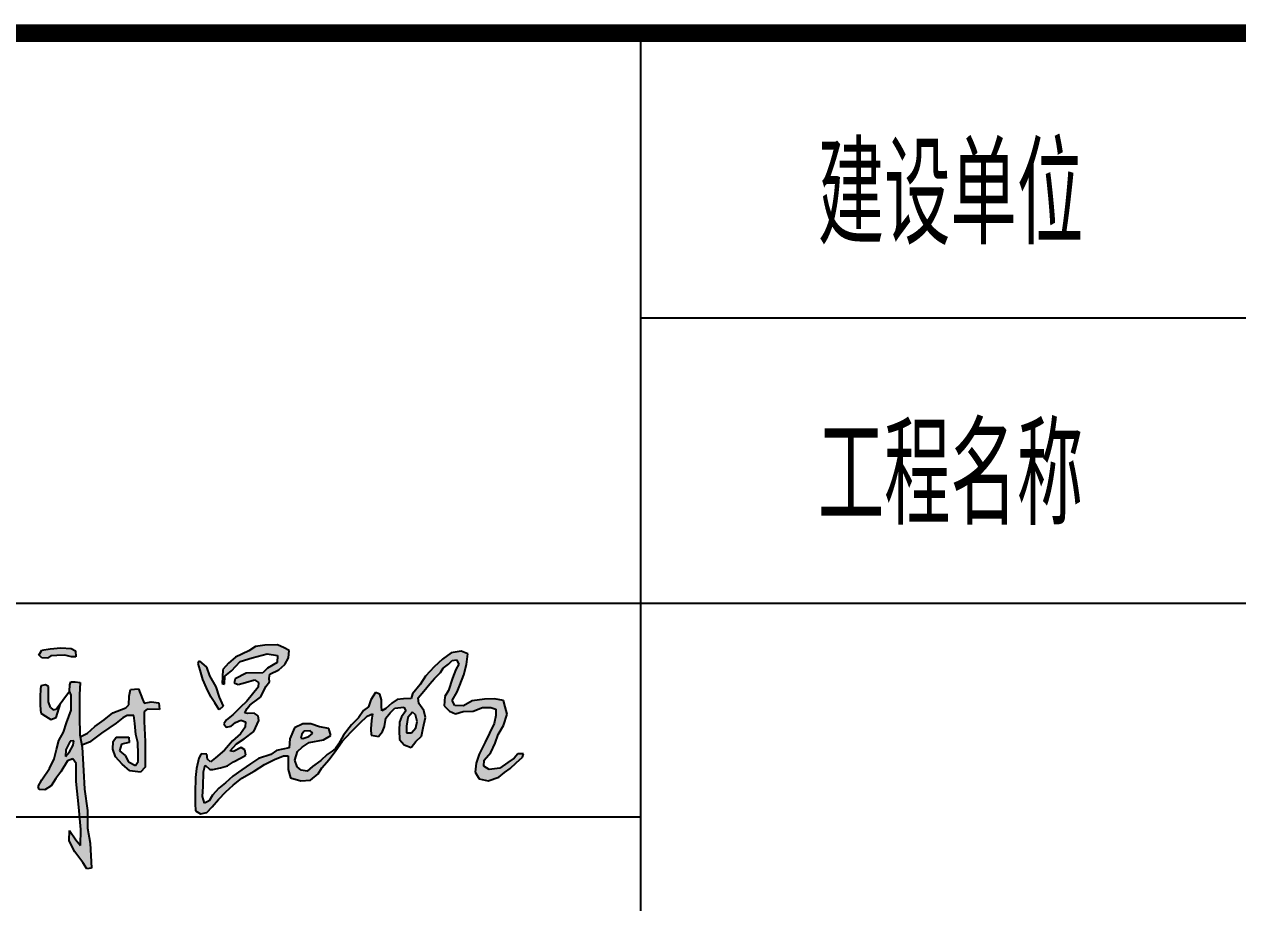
# Model space of a CAD drawing. Extents: x -2331248 to -1198620, y -977263 to -545844.
# Drawn here: x -1250927 to -1249225, y -853848 to -852615 of the extents above; entities that cross this region are included whole.
import ezdxf

# ---------------------------------------------------------------- set-up
doc = ezdxf.new("R2010")
doc.units = 0
doc.header["$LTSCALE"] = 1000
doc.header["$MEASUREMENT"] = 0
doc.layers.get('0').update_dxf_attribs({"linetype": 'CONTINUOUS'})
doc.layers.add('t图框', color=222, linetype='CONTINUOUS')
doc.styles.add('房间名称', font='SIMPLEX', dxfattribs={"width": 0.7, "bigfont": '0HZTXT'})

# ---------------------------------------------------------------- blocks, each defined once
blk = doc.blocks.new('ASDDA')
h = blk.add_hatch(color=256)
h.dxf.hatch_style = 1
h.paths.add_polyline_path([(-284980.7, 3063873.9), (-284962.1, 3063869), (-284949.6, 3063869), (-284950.2, 3063885.4), (-284963.1, 3063892.1), (-284991.6, 3063894.1), (-285022.1, 3063890.9), (-285044.9, 3063887.3), (-285053.2, 3063874.6), (-285045.3, 3063865.8), (-285029.5, 3063865.2), (-285020.2, 3063871.9), (-285003.2, 3063872.6)])
h = blk.add_hatch(color=256)
h.dxf.hatch_style = 1
h.paths.add_polyline_path([(-284384.1, 3063872.9), (-284385, 3063852.8), (-284411.9, 3063837.2), (-284424.6, 3063823.5), (-284471.6, 3063822.5), (-284502.4, 3063806.9), (-284505.8, 3063796.2), (-284494.1, 3063791.3), (-284473.5, 3063797.1), (-284448.1, 3063804), (-284437.3, 3063797.1), (-284438.3, 3063783.5), (-284454, 3063764.4), (-284469.6, 3063744.4), (-284488.2, 3063726.8), (-284509.2, 3063706.3), (-284526.8, 3063692.1), (-284534.6, 3063680.4), (-284528.3, 3063671.1), (-284514.1, 3063674), (-284501.8, 3063684.1), (-284487.1, 3063691.5), (-284473.7, 3063686), (-284474.9, 3063671.9), (-284487.7, 3063653), (-284510.4, 3063632.8), (-284532.4, 3063606.6), (-284558, 3063585.2), (-284571.5, 3063574.2), (-284580.6, 3063581.5), (-284582.5, 3063595.6), (-284598.4, 3063596.8), (-284604.5, 3063584), (-284611.2, 3063555.9), (-284614.2, 3063530.2), (-284614.9, 3063486.9), (-284614.9, 3063457.6), (-284614.2, 3063436.8), (-284599.6, 3063428.2), (-284581.9, 3063431.9), (-284567.2, 3063447.8), (-284548.9, 3063468.6), (-284528.7, 3063489.9), (-284508.5, 3063508.9), (-284483.5, 3063528.4), (-284449.2, 3063547.9), (-284420.5, 3063566.3), (-284391.8, 3063580.3), (-284366.7, 3063590.7), (-284353.9, 3063590.7), (-284353.9, 3063552.8), (-284347.2, 3063529.6), (-284317.9, 3063521.1), (-284291.6, 3063522.9), (-284269.6, 3063540.6), (-284259.2, 3063557.1), (-284238.7, 3063581), (-284220.1, 3063605.7), (-284204, 3063629.1), (-284202.7, 3063631.1), (-284191.7, 3063642.7), (-284174, 3063661), (-284152.6, 3063682.4), (-284132.4, 3063702), (-284117.7, 3063708.7), (-284119.7, 3063689.8), (-284122.3, 3063666.4), (-284120.6, 3063649), (-284100.6, 3063645.6), (-284089.3, 3063659.4), (-284083.2, 3063673.3), (-284079.6, 3063697), (-284067.5, 3063712), (-284054.3, 3063724.7), (-284029.6, 3063727.7), (-284023.6, 3063717.4), (-284035.6, 3063700), (-284041.6, 3063685.6), (-284042.2, 3063662.1), (-284041.6, 3063636.8), (-284028.4, 3063621.8), (-284008.5, 3063614.6), (-283995.9, 3063630.8), (-283980.2, 3063646.5), (-283975.4, 3063669.3), (-283968.2, 3063698.8), (-283973.6, 3063718), (-283987.5, 3063737.9), (-283988.7, 3063753.5), (-283973, 3063772.8), (-283956.2, 3063793.2), (-283943.5, 3063808.3), (-283926.7, 3063824.5), (-283919.4, 3063836.6), (-283903.7, 3063848), (-283893.5, 3063858.3), (-283881.5, 3063860.1), (-283875.4, 3063848.6), (-283883.9, 3063833), (-283892.9, 3063808.9), (-283904.3, 3063774.6), (-283914, 3063757.2), (-283915.8, 3063731.3), (-283901.3, 3063716.3), (-283884.5, 3063708.5), (-283862.8, 3063715.1), (-283834.5, 3063716.3), (-283808.6, 3063726.5), (-283785.7, 3063726.5), (-283771.3, 3063722.3), (-283771.3, 3063704.3), (-283775.5, 3063682), (-283789.3, 3063654.3), (-283801.4, 3063629.1), (-283817.6, 3063595.4), (-283826.7, 3063570.1), (-283828.8, 3063545.2), (-283818, 3063526.5), (-283792.7, 3063521.1), (-283763.2, 3063531.4), (-283746.9, 3063544.6), (-283730.7, 3063555.4), (-283713.8, 3063571.7), (-283696.4, 3063587.3), (-283693.4, 3063596.3), (-283709.6, 3063596.3), (-283719.9, 3063584.9), (-283737.9, 3063572.3), (-283759.6, 3063556.6), (-283790.3, 3063552.4), (-283804.7, 3063562), (-283804.1, 3063578.9), (-283785.5, 3063600.5), (-283772.8, 3063627), (-283764.4, 3063650.5), (-283749.4, 3063676.3), (-283739.7, 3063708.2), (-283745.1, 3063728.7), (-283750.1, 3063745.8), (-283774.8, 3063751.2), (-283803.1, 3063750), (-283837.4, 3063745.2), (-283862.1, 3063731.4), (-283886.2, 3063732.6), (-283894, 3063745.8), (-283879.6, 3063770.5), (-283872.4, 3063789.7), (-283860.9, 3063818.6), (-283853.1, 3063846.9), (-283849.5, 3063877.6), (-283868.8, 3063884.2), (-283897, 3063880), (-283920.5, 3063862.5), (-283944.6, 3063840.9), (-283968.1, 3063814.4), (-283983.1, 3063791.5), (-284004.8, 3063764.5), (-284009, 3063751.8), (-284030.1, 3063751.2), (-284048.2, 3063748.8), (-284062.6, 3063739.2), (-284079.5, 3063723.6), (-284091.5, 3063717.5), (-284092.1, 3063731.4), (-284092.1, 3063748.2), (-284096.3, 3063763.9), (-284109, 3063768.7), (-284122.2, 3063748.2), (-284128.2, 3063728.4), (-284142.1, 3063718.1), (-284156.3, 3063697.5), (-284176.2, 3063678.3), (-284198.5, 3063649.4), (-284212.5, 3063623.9), (-284221, 3063611.7), (-284230.7, 3063604.1), (-284244.5, 3063594.6), (-284262.3, 3063577.8), (-284285.8, 3063561.5), (-284300.8, 3063547.7), (-284317.1, 3063550.7), (-284328.5, 3063560.3), (-284335.2, 3063578.4), (-284327.3, 3063603), (-284314.7, 3063615.1), (-284294.8, 3063628.3), (-284255.1, 3063635.5), (-284234, 3063647.6), (-284239.4, 3063668), (-284265.9, 3063672.8), (-284290, 3063680.7), (-284312.3, 3063680.7), (-284335.8, 3063669.8), (-284349, 3063639.1), (-284351.4, 3063613.9), (-284386.3, 3063606.1), (-284402.6, 3063595.2), (-284436.9, 3063583.2), (-284459.5, 3063568.7), (-284484.1, 3063551.8), (-284509.4, 3063533.8), (-284529.9, 3063515.7), (-284548.6, 3063500.1), (-284566, 3063480.8), (-284575.7, 3063465.2), (-284588.9, 3063458.6), (-284594.3, 3063476.6), (-284592.5, 3063504.9), (-284591.9, 3063545.8), (-284586.5, 3063565.1), (-284573.2, 3063553), (-284564.8, 3063552.4), (-284543.7, 3063557.8), (-284524.5, 3063563.3), (-284507, 3063574.1), (-284487.2, 3063584.9), (-284472.7, 3063592.7), (-284475.1, 3063607.8), (-284485.9, 3063614.4), (-284507.3, 3063602.9), (-284516.3, 3063605.3), (-284498.6, 3063624.6), (-284476.9, 3063639.1), (-284449.8, 3063658.9), (-284436.6, 3063690.2), (-284437.8, 3063702.8), (-284449.2, 3063710.6), (-284467.7, 3063709.9), (-284475.5, 3063711.7), (-284468.9, 3063723.7), (-284461.1, 3063733.3), (-284452.7, 3063739.3), (-284442.4, 3063747.2), (-284431.6, 3063755.6), (-284423.8, 3063770), (-284416.5, 3063785.1), (-284406.3, 3063798.3), (-284407.5, 3063808.5), (-284405.1, 3063819.9), (-284380.4, 3063832), (-284363.6, 3063847), (-284353.3, 3063865.7), (-284351.5, 3063886.7), (-284364.8, 3063893.9), (-284383.4, 3063902.4), (-284418.9, 3063901.8), (-284446, 3063897.6), (-284464.7, 3063885.5), (-284501.4, 3063867.5), (-284521.3, 3063851.2), (-284536.9, 3063833.2), (-284538.2, 3063812.7), (-284539.4, 3063793.5), (-284532.2, 3063792.2), (-284531.2, 3063814.7), (-284513.1, 3063829.9), (-284488.2, 3063855.3), (-284454.5, 3063866), (-284412.4, 3063876.8)])
h.paths.add_polyline_path([(-284309.1, 3063660.4), (-284291.8, 3063661), (-284285, 3063654.5), (-284295.5, 3063644.9), (-284313.1, 3063639.2), (-284317.9, 3063640.9), (-284315.6, 3063652)], flags=16)
h.paths.add_polyline_path([(-284017.8, 3063698.4), (-284004.9, 3063713.8), (-283996.5, 3063706.1), (-283992.1, 3063687.8), (-283996.1, 3063669.8), (-284007.9, 3063655.1), (-284021.4, 3063655.9), (-284022.2, 3063674.6)], flags=16)
h = blk.add_hatch(color=256)
h.dxf.hatch_style = 1
h.paths.add_polyline_path([(-284557.1, 3063784.9), (-284574.2, 3063815.7), (-284583, 3063839.6), (-284603.6, 3063857.7), (-284606.5, 3063849.9), (-284600.6, 3063831.8), (-284593.3, 3063805.4), (-284583, 3063781.5), (-284571.3, 3063756.6), (-284559.6, 3063739.5), (-284547.3, 3063719.9), (-284536.6, 3063730.2), (-284547.8, 3063755.6)])
h = blk.add_hatch(color=256)
h.dxf.hatch_style = 1
h.paths.add_polyline_path([(-284939.5, 3063701.4), (-284939.5, 3063762.2), (-284937.9, 3063796.4), (-284951.1, 3063799), (-284963.4, 3063798.5), (-284966.6, 3063790.1), (-284967.1, 3063772.8), (-284962.3, 3063761.5), (-284963, 3063749.8), (-284962.3, 3063718.7), (-284975.5, 3063683.4), (-284983.8, 3063657.8), (-284997.6, 3063634.3), (-285003.8, 3063608.7), (-285010.1, 3063582.5), (-285023.9, 3063555.5), (-285044.7, 3063523.7), (-285055, 3063505), (-285052.3, 3063496.7), (-285036.3, 3063495.3), (-285018.4, 3063506.4), (-285005.9, 3063527.2), (-284992, 3063546.1), (-284972.7, 3063577.2), (-284958.1, 3063582.7), (-284949.1, 3063569.6), (-284948.4, 3063519.1), (-284941.5, 3063447.2), (-284936, 3063384.3), (-284936.7, 3063339.4), (-284949.8, 3063355.3), (-284967.1, 3063381.5), (-284968.5, 3063352.5), (-284952.6, 3063322.1), (-284930.4, 3063291.7), (-284918.7, 3063273.7), (-284905.5, 3063275.8), (-284909.7, 3063346.3), (-284916.6, 3063387.8), (-284916.6, 3063437.5), (-284925.7, 3063497.4), (-284928.4, 3063550), (-284931.9, 3063615), (-284938.8, 3063650.2)])
h.paths.add_polyline_path([(-284967.2, 3063602.5), (-284978.2, 3063589.4), (-284977.5, 3063607.4), (-284965.1, 3063632.2), (-284955.4, 3063632.9), (-284956.8, 3063620.5)], flags=16)
h = blk.add_hatch(color=256)
h.dxf.hatch_style = 1
h.paths.add_polyline_path([(-285047.4, 3063711.1), (-285035, 3063702.1), (-285019.8, 3063693.1), (-285005.2, 3063698.6), (-284993, 3063737.7), (-285004.6, 3063721.9), (-285013.3, 3063720.1), (-285020.5, 3063727), (-285026.7, 3063742.2), (-285026.4, 3063768.2), (-285026.1, 3063785.9), (-285034.3, 3063789.9), (-285047.8, 3063787.6), (-285048.8, 3063777.5), (-285049.5, 3063758.8), (-285049.5, 3063731.8)])
h = blk.add_hatch(color=256)
h.dxf.hatch_style = 1
h.paths.add_polyline_path([(-284801.1, 3063733.9), (-284809.4, 3063725.6), (-284845.4, 3063711.8), (-284870.3, 3063692.4), (-284896.6, 3063673.7), (-284916.6, 3063654.4), (-284937.6, 3063644.3), (-284933, 3063620.8), (-284911.1, 3063629.5), (-284877.9, 3063654.4), (-284836.4, 3063682.7), (-284817.7, 3063697.2), (-284805.9, 3063704.2), (-284786.6, 3063704.2), (-284783.8, 3063682), (-284781, 3063650.9), (-284775.5, 3063628.8), (-284774.8, 3063595.6), (-284774.8, 3063574.9), (-284782.4, 3063563.8), (-284801.8, 3063574.2), (-284811.5, 3063591.5), (-284826.7, 3063604.6), (-284821.2, 3063623.3), (-284799.7, 3063628.1), (-284801.1, 3063643.3), (-284836.4, 3063643.3), (-284844.7, 3063630.9), (-284845.4, 3063610.1), (-284838.5, 3063588), (-284819.8, 3063567.3), (-284798.3, 3063548.6), (-284767.9, 3063545.1), (-284755.4, 3063559.6), (-284754.7, 3063599.8), (-284755.4, 3063630.9), (-284757.5, 3063686.9), (-284757.5, 3063715.2), (-284749.2, 3063722.1), (-284715.3, 3063721.4), (-284716.7, 3063740.1), (-284738.1, 3063742.2), (-284757.5, 3063738.7), (-284763, 3063749.8), (-284773.4, 3063778.8), (-284796.3, 3063776.7), (-284799.7, 3063758.1)])
for p, q in [((-285053.6, 3063873.9, 24.8), (-285044.9, 3063887.3, 24.8)), ((-285045.3, 3063865.8, 24.8), (-285053.2, 3063874.6, 24.8)), ((-285044.9, 3063887.3, 24.8), (-285022.1, 3063890.9, 24.8)), ((-285022.1, 3063890.9, 24.8), (-284991.6, 3063894.1, 24.8)), ((-284980.7, 3063873.9, 24.8), (-285003.2, 3063872.6, 24.8)), ((-284991.6, 3063894.1, 24.8), (-284963.1, 3063892.1, 24.8)), ((-284962.1, 3063869, 24.8), (-284980.7, 3063873.9, 24.8)), ((-284963.1, 3063892.1, 24.8), (-284950.2, 3063885.4, 24.8)), ((-284950.2, 3063885.4, 24.8), (-284949.6, 3063869, 24.8)), ((-284464.7, 3063885.5, 24.8), (-284501.4, 3063867.5, 24.8)), ((-284446, 3063897.6, 24.8), (-284464.7, 3063885.5, 24.8)), ((-284454.5, 3063866, 24.8), (-284412.4, 3063876.8, 24.8)), ((-284418.9, 3063901.8, 24.8), (-284446, 3063897.6, 24.8)), ((-284383.4, 3063902.4, 24.8), (-284418.9, 3063901.8, 24.8)), ((-284412.4, 3063876.8, 24.8), (-284384.1, 3063872.9, 24.8)), ((-284364.8, 3063893.9, 24.8), (-284383.4, 3063902.4, 24.8)), ((-284351.5, 3063886.7, 24.8), (-284364.8, 3063893.9, 24.8)), ((-284353.3, 3063865.7, 24.8), (-284351.5, 3063886.7, 24.8)), ((-283897, 3063880, 24.8), (-283920.5, 3063862.5, 24.8)), ((-283868.8, 3063884.2, 24.8), (-283897, 3063880, 24.8)), ((-283849.5, 3063877.6, 24.8), (-283868.8, 3063884.2, 24.8)), ((-283853.1, 3063846.9, 24.8), (-283849.5, 3063877.6, 24.8)), ((-285029.5, 3063865.2, 24.8), (-285045.3, 3063865.8, 24.8)), ((-285020.2, 3063871.9, 24.8), (-285029.5, 3063865.2, 24.8)), ((-285003.2, 3063872.6, 24.8), (-285020.2, 3063871.9, 24.8)), ((-284949.6, 3063869, 24.8), (-284962.1, 3063869, 24.8)), ((-284606.5, 3063849.9, 24.8), (-284603.6, 3063857.7, 24.8)), ((-284600.6, 3063831.8, 24.8), (-284606.5, 3063849.9, 24.8)), ((-284603.6, 3063857.7, 24.8), (-284583, 3063839.6, 24.8)), ((-284583, 3063839.6, 24.8), (-284574.2, 3063815.7, 24.8)), ((-284521.3, 3063851.2, 24.8), (-284536.9, 3063833.2, 24.8)), ((-284501.4, 3063867.5, 24.8), (-284521.3, 3063851.2, 24.8)), ((-284513.1, 3063829.9, 24.8), (-284488.2, 3063855.3, 24.8)), ((-284488.2, 3063855.3, 24.8), (-284454.5, 3063866, 24.8)), ((-284385, 3063852.8, 24.8), (-284411.9, 3063837.2, 24.8)), ((-284384.1, 3063872.9, 24.8), (-284385, 3063852.8, 24.8)), ((-284380.4, 3063832, 24.8), (-284363.6, 3063847, 24.8)), ((-284363.6, 3063847, 24.8), (-284353.3, 3063865.7, 24.8)), ((-283944.6, 3063840.9, 24.8), (-283968.1, 3063814.4, 24.8)), ((-283920.5, 3063862.5, 24.8), (-283944.6, 3063840.9, 24.8)), ((-283919.4, 3063836.6, 24.8), (-283903.7, 3063848, 24.8)), ((-283903.7, 3063848, 24.8), (-283893.5, 3063858.3, 24.8)), ((-283893.5, 3063858.3, 24.8), (-283881.5, 3063860.1, 24.8)), ((-283875.4, 3063848.6, 24.8), (-283883.9, 3063833, 24.8)), ((-283881.5, 3063860.1, 24.8), (-283875.4, 3063848.6, 24.8)), ((-283860.9, 3063818.6, 24.8), (-283853.1, 3063846.9, 24.8)), ((-284593.3, 3063805.4, 24.8), (-284600.6, 3063831.8, 24.8)), ((-284574.2, 3063815.7, 24.8), (-284557.1, 3063784.9, 24.8)), ((-284538.2, 3063812.7, 24.8), (-284539.4, 3063793.5, 24.8)), ((-284536.9, 3063833.2, 24.8), (-284538.2, 3063812.7, 24.8)), ((-284532.2, 3063792.2, 24.8), (-284531.2, 3063814.7, 24.8)), ((-284531.2, 3063814.7, 24.8), (-284513.1, 3063829.9, 24.8)), ((-284502.4, 3063806.9, 24.8), (-284505.8, 3063796.2, 24.8)), ((-284471.6, 3063822.5, 24.8), (-284502.4, 3063806.9, 24.8)), ((-284424.6, 3063823.5, 24.8), (-284471.6, 3063822.5, 24.8)), ((-284411.9, 3063837.2, 24.8), (-284424.6, 3063823.5, 24.8)), ((-284407.5, 3063808.5, 24.8), (-284405.1, 3063819.9, 24.8)), ((-284406.3, 3063798.3, 24.8), (-284407.5, 3063808.5, 24.8)), ((-284405.1, 3063819.9, 24.8), (-284380.4, 3063832, 24.8)), ((-283968.1, 3063814.4, 24.8), (-283983.1, 3063791.5, 24.8)), ((-283956.2, 3063793.2, 24.8), (-283943.5, 3063808.3, 24.8)), ((-283943.5, 3063808.3, 24.8), (-283926.7, 3063824.5, 24.8)), ((-283926.7, 3063824.5, 24.8), (-283919.4, 3063836.6, 24.8)), ((-283892.9, 3063808.9, 24.8), (-283904.3, 3063774.6, 24.8)), ((-283883.9, 3063833, 24.8), (-283892.9, 3063808.9, 24.8)), ((-283872.4, 3063789.7, 24.8), (-283860.9, 3063818.6, 24.8)), ((-285048.8, 3063777.5, 24.8), (-285049.5, 3063758.8, 24.8)), ((-285047.8, 3063787.6, 24.8), (-285048.8, 3063777.5, 24.8)), ((-285034.3, 3063789.9, 24.8), (-285047.8, 3063787.6, 24.8)), ((-285026.1, 3063785.9, 24.8), (-285034.3, 3063789.9, 24.8)), ((-285026.4, 3063768.2, 24.8), (-285026.1, 3063785.9, 24.8)), ((-285004.6, 3063721.9, 24.8), (-284967.1, 3063772.8, 24.8)), ((-284967.1, 3063772.8, 24.8), (-284966.6, 3063790.1, 24.8)), ((-284962.3, 3063761.5, 24.8), (-284967.1, 3063772.8, 24.8)), ((-284966.6, 3063790.1, 24.8), (-284963.4, 3063798.5, 24.8)), ((-284963.4, 3063798.5, 24.8), (-284951.1, 3063799, 24.8)), ((-284951.1, 3063799, 24.8), (-284937.9, 3063796.4, 24.8)), ((-284937.9, 3063796.4, 24.8), (-284939.5, 3063762.2, 24.8)), ((-284799.7, 3063758.1, 24.8), (-284796.3, 3063776.7, 24.8)), ((-284796.3, 3063776.7, 24.8), (-284773.4, 3063778.8, 24.8)), ((-284773.4, 3063778.8, 24.8), (-284763, 3063749.8, 24.8)), ((-284583, 3063781.5, 24.8), (-284593.3, 3063805.4, 24.8)), ((-284571.3, 3063756.6, 24.8), (-284583, 3063781.5, 24.8)), ((-284557.1, 3063784.9, 24.8), (-284547.8, 3063755.6, 24.8)), ((-284539.4, 3063793.5, 24.8), (-284532.2, 3063792.2, 24.8)), ((-284505.8, 3063796.2, 24.8), (-284494.1, 3063791.3, 24.8)), ((-284494.1, 3063791.3, 24.8), (-284473.5, 3063797.1, 24.8)), ((-284473.5, 3063797.1, 24.8), (-284448.1, 3063804, 24.8)), ((-284438.3, 3063783.5, 24.8), (-284454, 3063764.4, 24.8)), ((-284448.1, 3063804, 24.8), (-284437.3, 3063797.1, 24.8)), ((-284437.3, 3063797.1, 24.8), (-284438.3, 3063783.5, 24.8)), ((-284423.8, 3063770, 24.8), (-284416.5, 3063785.1, 24.8)), ((-284416.5, 3063785.1, 24.8), (-284406.3, 3063798.3, 24.8)), ((-283983.1, 3063791.5, 24.8), (-284004.8, 3063764.5, 24.8)), ((-283988.7, 3063753.5, 24.8), (-283973, 3063772.8, 24.8)), ((-283973, 3063772.8, 24.8), (-283956.2, 3063793.2, 24.8)), ((-283904.3, 3063774.6, 24.8), (-283914, 3063757.2, 24.8)), ((-283879.6, 3063770.5, 24.8), (-283872.4, 3063789.7, 24.8)), ((-285049.5, 3063758.8, 24.8), (-285049.5, 3063731.8, 24.8)), ((-285026.7, 3063742.2, 24.8), (-285026.4, 3063768.2, 24.8)), ((-285020.5, 3063727, 24.8), (-285026.7, 3063742.2, 24.8)), ((-285005.2, 3063698.6, 24.8), (-284993, 3063737.7, 24.8)), ((-284963, 3063749.8, 24.8), (-284962.3, 3063761.5, 24.8)), ((-284962.3, 3063718.7, 24.8), (-284963, 3063749.8, 24.8)), ((-284939.5, 3063762.2, 24.8), (-284939.5, 3063701.4, 24.8)), ((-284801.1, 3063733.9, 24.8), (-284799.7, 3063758.1, 24.8)), ((-284763, 3063749.8, 24.8), (-284757.5, 3063738.7, 24.8)), ((-284757.5, 3063738.7, 24.8), (-284738.1, 3063742.2, 24.8)), ((-284738.1, 3063742.2, 24.8), (-284716.7, 3063740.1, 24.8)), ((-284716.7, 3063740.1, 24.8), (-284715.3, 3063721.4, 24.8)), ((-284559.6, 3063739.5, 24.8), (-284571.3, 3063756.6, 24.8)), ((-284547.3, 3063719.9, 24.8), (-284559.6, 3063739.5, 24.8)), ((-284547.8, 3063755.6, 24.8), (-284536.6, 3063730.2, 24.8)), ((-284469.6, 3063744.4, 24.8), (-284488.2, 3063726.8, 24.8)), ((-284454, 3063764.4, 24.8), (-284469.6, 3063744.4, 24.8)), ((-284461.1, 3063733.3, 24.8), (-284452.7, 3063739.3, 24.8)), ((-284452.7, 3063739.3, 24.8), (-284442.4, 3063747.2, 24.8)), ((-284442.4, 3063747.2, 24.8), (-284431.6, 3063755.6, 24.8)), ((-284431.6, 3063755.6, 24.8), (-284423.8, 3063770, 24.8)), ((-284122.2, 3063748.2, 24.8), (-284128.2, 3063728.4, 24.8)), ((-284109, 3063768.7, 24.8), (-284122.2, 3063748.2, 24.8)), ((-284096.3, 3063763.9, 24.8), (-284109, 3063768.7, 24.8)), ((-284092.1, 3063748.2, 24.8), (-284096.3, 3063763.9, 24.8)), ((-284092.1, 3063731.4, 24.8), (-284092.1, 3063748.2, 24.8)), ((-284062.6, 3063739.2, 24.8), (-284079.5, 3063723.6, 24.8)), ((-284048.2, 3063748.8, 24.8), (-284062.6, 3063739.2, 24.8)), ((-284030.1, 3063751.2, 24.8), (-284048.2, 3063748.8, 24.8)), ((-284009, 3063751.8, 24.8), (-284030.1, 3063751.2, 24.8)), ((-284004.8, 3063764.5, 24.8), (-284009, 3063751.8, 24.8)), ((-283987.5, 3063737.9, 24.8), (-283988.7, 3063753.5, 24.8)), ((-283973.6, 3063718, 24.8), (-283987.5, 3063737.9, 24.8)), ((-283914, 3063757.2, 24.8), (-283915.8, 3063731.3, 24.8)), ((-283894, 3063745.8, 24.8), (-283879.6, 3063770.5, 24.8)), ((-283886.2, 3063732.6, 24.8), (-283894, 3063745.8, 24.8)), ((-283837.4, 3063745.2, 24.8), (-283862.1, 3063731.4, 24.8)), ((-283803.1, 3063750, 24.8), (-283837.4, 3063745.2, 24.8)), ((-283774.8, 3063751.2, 24.8), (-283803.1, 3063750, 24.8)), ((-283750.1, 3063745.8, 24.8), (-283774.8, 3063751.2, 24.8)), ((-283745.1, 3063728.7, 24.8), (-283750.1, 3063745.8, 24.8)), ((-285049.5, 3063731.8, 24.8), (-285047.4, 3063711.1, 24.8)), ((-285047.4, 3063711.1, 24.8), (-285035, 3063702.1, 24.8)), ((-285020.5, 3063727, 24.8), (-285013.3, 3063720.1, 24.8)), ((-285013.3, 3063720.1, 24.8), (-285004.6, 3063721.9, 24.8)), ((-284975.5, 3063683.4, 24.8), (-284962.3, 3063718.7, 24.8)), ((-284870.3, 3063692.4, 24.8), (-284845.4, 3063711.8, 24.8)), ((-284845.4, 3063711.8, 24.8), (-284809.4, 3063725.6, 24.8)), ((-284805.9, 3063704.2, 24.8), (-284817.7, 3063697.2, 24.8)), ((-284809.4, 3063725.6, 24.8), (-284801.1, 3063733.9, 24.8)), ((-284786.6, 3063704.2, 24.8), (-284805.9, 3063704.2, 24.8)), ((-284783.8, 3063682, 24.8), (-284786.6, 3063704.2, 24.8)), ((-284749.2, 3063722.1, 24.8), (-284757.5, 3063715.2, 24.8)), ((-284757.5, 3063715.2, 24.8), (-284757.5, 3063686.9, 24.8)), ((-284715.3, 3063721.4, 24.8), (-284749.2, 3063722.1, 24.8)), ((-284536.6, 3063730.2, 24.8), (-284547.3, 3063719.9, 24.8)), ((-284509.2, 3063706.3, 24.8), (-284526.8, 3063692.1, 24.8)), ((-284488.2, 3063726.8, 24.8), (-284509.2, 3063706.3, 24.8)), ((-284475.5, 3063711.7, 24.8), (-284468.9, 3063723.7, 24.8)), ((-284467.7, 3063709.9, 24.8), (-284475.5, 3063711.7, 24.8)), ((-284468.9, 3063723.7, 24.8), (-284461.1, 3063733.3, 24.8)), ((-284449.2, 3063710.6, 24.8), (-284467.7, 3063709.9, 24.8)), ((-284437.8, 3063702.8, 24.8), (-284449.2, 3063710.6, 24.8)), ((-284142.1, 3063718.1, 24.8), (-284156.3, 3063697.5, 24.8)), ((-284128.2, 3063728.4, 24.8), (-284142.1, 3063718.1, 24.8)), ((-284132.4, 3063702, 24.8), (-284117.7, 3063708.7, 24.8)), ((-284117.7, 3063708.7, 24.8), (-284119.7, 3063689.8, 24.8)), ((-284091.5, 3063717.5, 24.8), (-284092.1, 3063731.4, 24.8)), ((-284079.5, 3063723.6, 24.8), (-284091.5, 3063717.5, 24.8)), ((-284079.6, 3063697, 24.8), (-284067.5, 3063712, 24.8)), ((-284067.5, 3063712, 24.8), (-284054.3, 3063724.7, 24.8)), ((-284054.3, 3063724.7, 24.8), (-284029.6, 3063727.7, 24.8)), ((-284023.6, 3063717.4, 24.8), (-284035.6, 3063700, 24.8)), ((-284029.6, 3063727.7, 24.8), (-284023.6, 3063717.4, 24.8)), ((-284004.9, 3063713.8, 24.8), (-284017.8, 3063698.4, 24.8)), ((-283996.5, 3063706.1, 24.8), (-284004.9, 3063713.8, 24.8)), ((-283992.1, 3063687.8, 24.8), (-283996.5, 3063706.1, 24.8)), ((-283968.2, 3063698.8, 24.8), (-283973.6, 3063718, 24.8)), ((-283915.8, 3063731.3, 24.8), (-283901.3, 3063716.3, 24.8)), ((-283901.3, 3063716.3, 24.8), (-283884.5, 3063708.5, 24.8)), ((-283862.1, 3063731.4, 24.8), (-283886.2, 3063732.6, 24.8)), ((-283884.5, 3063708.5, 24.8), (-283862.8, 3063715.1, 24.8)), ((-283862.8, 3063715.1, 24.8), (-283834.5, 3063716.3, 24.8)), ((-283834.5, 3063716.3, 24.8), (-283808.6, 3063726.5, 24.8)), ((-283808.6, 3063726.5, 24.8), (-283785.7, 3063726.5, 24.8)), ((-283785.7, 3063726.5, 24.8), (-283771.3, 3063722.3, 24.8)), ((-283771.3, 3063704.3, 24.8), (-283775.5, 3063682, 24.8)), ((-283771.3, 3063722.3, 24.8), (-283771.3, 3063704.3, 24.8)), ((-283749.4, 3063676.3, 24.8), (-283739.7, 3063708.2, 24.8)), ((-283739.7, 3063708.2, 24.8), (-283745.1, 3063728.7, 24.8)), ((-285035, 3063702.1, 24.8), (-285019.8, 3063693.1, 24.8)), ((-285019.8, 3063693.1, 24.8), (-285005.2, 3063698.6, 24.8)), ((-284983.8, 3063657.8, 24.8), (-284975.5, 3063683.4, 24.8)), ((-284939.5, 3063701.4, 24.8), (-284938.8, 3063650.2, 24.8)), ((-284916.6, 3063654.4, 24.8), (-284896.6, 3063673.7, 24.8)), ((-284896.6, 3063673.7, 24.8), (-284870.3, 3063692.4, 24.8)), ((-284836.4, 3063682.7, 24.8), (-284877.9, 3063654.4, 24.8)), ((-284817.7, 3063697.2, 24.8), (-284836.4, 3063682.7, 24.8)), ((-284781, 3063650.9, 24.8), (-284783.8, 3063682, 24.8)), ((-284757.5, 3063686.9, 24.8), (-284755.4, 3063630.9, 24.8)), ((-284526.8, 3063692.1, 24.8), (-284534.6, 3063680.4, 24.8)), ((-284534.6, 3063680.4, 24.8), (-284528.3, 3063671.1, 24.8)), ((-284528.3, 3063671.1, 24.8), (-284514.1, 3063674, 24.8)), ((-284514.1, 3063674, 24.8), (-284501.8, 3063684.1, 24.8)), ((-284501.8, 3063684.1, 24.8), (-284487.1, 3063691.5, 24.8)), ((-284474.9, 3063671.9, 24.8), (-284487.7, 3063653, 24.8)), ((-284487.1, 3063691.5, 24.8), (-284473.7, 3063686, 24.8)), ((-284473.7, 3063686, 24.8), (-284474.9, 3063671.9, 24.8)), ((-284449.8, 3063658.9, 24.8), (-284436.6, 3063690.2, 24.8)), ((-284436.6, 3063690.2, 24.8), (-284437.8, 3063702.8, 24.8)), ((-284335.8, 3063669.8, 24.8), (-284349, 3063639.1, 24.8)), ((-284312.3, 3063680.7, 24.8), (-284335.8, 3063669.8, 24.8)), ((-284290, 3063680.7, 24.8), (-284312.3, 3063680.7, 24.8)), ((-284265.9, 3063672.8, 24.8), (-284290, 3063680.7, 24.8)), ((-284239.4, 3063668, 24.8), (-284265.9, 3063672.8, 24.8)), ((-284176.2, 3063678.3, 24.8), (-284198.5, 3063649.4, 24.8)), ((-284156.3, 3063697.5, 24.8), (-284176.2, 3063678.3, 24.8)), ((-284174, 3063661, 24.8), (-284152.6, 3063682.4, 24.8)), ((-284152.6, 3063682.4, 24.8), (-284132.4, 3063702, 24.8)), ((-284119.7, 3063689.8, 24.8), (-284122.3, 3063666.4, 24.8)), ((-284089.3, 3063659.4, 24.8), (-284083.2, 3063673.3, 24.8)), ((-284083.2, 3063673.3, 24.8), (-284079.6, 3063697, 24.8)), ((-284041.6, 3063685.6, 24.8), (-284042.2, 3063662.1, 24.8)), ((-284035.6, 3063700, 24.8), (-284041.6, 3063685.6, 24.8)), ((-284017.8, 3063698.4, 24.8), (-284022.2, 3063674.6, 24.8)), ((-284022.2, 3063674.6, 24.8), (-284021.4, 3063655.9, 24.8)), ((-284007.9, 3063655.1, 24.8), (-283996.1, 3063669.8, 24.8)), ((-283996.1, 3063669.8, 24.8), (-283992.1, 3063687.8, 24.8)), ((-283975.4, 3063669.3, 24.8), (-283968.2, 3063698.8, 24.8)), ((-283775.5, 3063682, 24.8), (-283789.3, 3063654.3, 24.8)), ((-283764.4, 3063650.5, 24.8), (-283749.4, 3063676.3, 24.8)), ((-284997.6, 3063634.3, 24.8), (-284983.8, 3063657.8, 24.8)), ((-284938.8, 3063650.2, 24.8), (-284931.9, 3063615, 24.8)), ((-284937.6, 3063644.3, 24.8), (-284916.6, 3063654.4, 24.8)), ((-284877.9, 3063654.4, 24.8), (-284911.1, 3063629.5, 24.8)), ((-284844.7, 3063630.9, 24.8), (-284836.4, 3063643.3, 24.8)), ((-284836.4, 3063643.3, 24.8), (-284801.1, 3063643.3, 24.8)), ((-284801.1, 3063643.3, 24.8), (-284799.7, 3063628.1, 24.8)), ((-284775.5, 3063628.8, 24.8), (-284781, 3063650.9, 24.8)), ((-284487.7, 3063653, 24.8), (-284510.4, 3063632.8, 24.8)), ((-284498.6, 3063624.6, 24.8), (-284476.9, 3063639.1, 24.8)), ((-284476.9, 3063639.1, 24.8), (-284449.8, 3063658.9, 24.8)), ((-284349, 3063639.1, 24.8), (-284351.4, 3063613.9, 24.8)), ((-284315.6, 3063652, 24.8), (-284317.9, 3063640.9, 24.8)), ((-284317.9, 3063640.9, 24.8), (-284313.1, 3063639.2, 24.8)), ((-284309.1, 3063660.4, 24.8), (-284315.6, 3063652, 24.8)), ((-284313.1, 3063639.2, 24.8), (-284295.5, 3063644.9, 24.8)), ((-284291.8, 3063661, 24.8), (-284309.1, 3063660.4, 24.8)), ((-284295.5, 3063644.9, 24.8), (-284285, 3063654.5, 24.8)), ((-284294.8, 3063628.3, 24.8), (-284255.1, 3063635.5, 24.8)), ((-284285, 3063654.5, 24.8), (-284291.8, 3063661, 24.8)), ((-284255.1, 3063635.5, 24.8), (-284234, 3063647.6, 24.8)), ((-284234, 3063647.6, 24.8), (-284239.4, 3063668, 24.8)), ((-284198.5, 3063649.4, 24.8), (-284212.5, 3063623.9, 24.8)), ((-284202.7, 3063631.1, 24.8), (-284191.7, 3063642.7, 24.8)), ((-284191.7, 3063642.7, 24.8), (-284174, 3063661, 24.8)), ((-284122.3, 3063666.4, 24.8), (-284120.6, 3063649, 24.8)), ((-284120.6, 3063649, 24.8), (-284100.6, 3063645.6, 24.8)), ((-284100.6, 3063645.6, 24.8), (-284089.3, 3063659.4, 24.8)), ((-284042.2, 3063662.1, 24.8), (-284041.6, 3063636.8, 24.8)), ((-284041.6, 3063636.8, 24.8), (-284028.4, 3063621.8, 24.8)), ((-284021.4, 3063655.9, 24.8), (-284007.9, 3063655.1, 24.8)), ((-283995.9, 3063630.8, 24.8), (-283980.2, 3063646.5, 24.8)), ((-283980.2, 3063646.5, 24.8), (-283975.4, 3063669.3, 24.8)), ((-283789.3, 3063654.3, 24.8), (-283801.4, 3063629.1, 24.8)), ((-283772.8, 3063627, 24.8), (-283764.4, 3063650.5, 24.8)), ((-285010.1, 3063582.5, 24.8), (-285003.8, 3063608.7, 24.8)), ((-285003.8, 3063608.7, 24.8), (-284997.6, 3063634.3, 24.8)), ((-284977.5, 3063607.4, 24.8), (-284978.2, 3063589.4, 24.8)), ((-284978.2, 3063589.4, 24.8), (-284967.2, 3063602.5, 24.8)), ((-284965.1, 3063632.2, 24.8), (-284977.5, 3063607.4, 24.8)), ((-284967.2, 3063602.5, 24.8), (-284956.8, 3063620.5, 24.8)), ((-284955.4, 3063632.9, 24.8), (-284965.1, 3063632.2, 24.8)), ((-284956.8, 3063620.5, 24.8), (-284955.4, 3063632.9, 24.8)), ((-284911.1, 3063629.5, 24.8), (-284933, 3063620.8, 24.8)), ((-284931.9, 3063615, 24.8), (-284928.4, 3063550, 24.8)), ((-284845.4, 3063610.1, 24.8), (-284844.7, 3063630.9, 24.8)), ((-284838.5, 3063588, 24.8), (-284845.4, 3063610.1, 24.8)), ((-284821.2, 3063623.3, 24.8), (-284826.7, 3063604.6, 24.8)), ((-284826.7, 3063604.6, 24.8), (-284811.5, 3063591.5, 24.8)), ((-284799.7, 3063628.1, 24.8), (-284821.2, 3063623.3, 24.8)), ((-284774.8, 3063595.6, 24.8), (-284775.5, 3063628.8, 24.8)), ((-284755.4, 3063630.9, 24.8), (-284754.7, 3063599.8, 24.8)), ((-284532.4, 3063606.6, 24.8), (-284558, 3063585.2, 24.8)), ((-284510.4, 3063632.8, 24.8), (-284532.4, 3063606.6, 24.8)), ((-284516.3, 3063605.3, 24.8), (-284498.6, 3063624.6, 24.8)), ((-284507.3, 3063602.9, 24.8), (-284516.3, 3063605.3, 24.8)), ((-284485.9, 3063614.4, 24.8), (-284507.3, 3063602.9, 24.8)), ((-284475.1, 3063607.8, 24.8), (-284485.9, 3063614.4, 24.8)), ((-284472.7, 3063592.7, 24.8), (-284475.1, 3063607.8, 24.8)), ((-284386.3, 3063606.1, 24.8), (-284402.6, 3063595.2, 24.8)), ((-284351.4, 3063613.9, 24.8), (-284386.3, 3063606.1, 24.8)), ((-284335.2, 3063578.4, 24.8), (-284327.3, 3063603, 24.8)), ((-284327.3, 3063603, 24.8), (-284314.7, 3063615.1, 24.8)), ((-284314.7, 3063615.1, 24.8), (-284294.8, 3063628.3, 24.8)), ((-284230.7, 3063604.1, 24.8), (-284244.5, 3063594.6, 24.8)), ((-284238.7, 3063581, 24.8), (-284219.8, 3063606.1, 24.8)), ((-284221, 3063611.7, 24.8), (-284230.7, 3063604.1, 24.8)), ((-284212.5, 3063623.9, 24.8), (-284221, 3063611.7, 24.8)), ((-284204, 3063629.1, 24.8), (-284220.1, 3063605.7, 24.8)), ((-284219.8, 3063606.1, 24.8), (-284202.7, 3063631.1, 24.8)), ((-284028.4, 3063621.8, 24.8), (-284008.5, 3063614.6, 24.8)), ((-284008.5, 3063614.6, 24.8), (-283995.9, 3063630.8, 24.8)), ((-283801.4, 3063629.1, 24.8), (-283817.6, 3063595.4, 24.8)), ((-283785.5, 3063600.5, 24.8), (-283772.8, 3063627, 24.8)), ((-285023.9, 3063555.5, 24.8), (-285010.1, 3063582.5, 24.8)), ((-284972.7, 3063577.2, 24.8), (-284992, 3063546.1, 24.8)), ((-284958.1, 3063582.7, 24.8), (-284972.7, 3063577.2, 24.8)), ((-284949.1, 3063569.6, 24.8), (-284958.1, 3063582.7, 24.8)), ((-284948.4, 3063519.1, 24.8), (-284949.1, 3063569.6, 24.8)), ((-284819.8, 3063567.3, 24.8), (-284838.5, 3063588, 24.8)), ((-284798.3, 3063548.6, 24.8), (-284819.8, 3063567.3, 24.8)), ((-284811.5, 3063591.5, 24.8), (-284801.8, 3063574.2, 24.8)), ((-284801.8, 3063574.2, 24.8), (-284782.4, 3063563.8, 24.8)), ((-284782.4, 3063563.8, 24.8), (-284774.8, 3063574.9, 24.8)), ((-284774.8, 3063574.9, 24.8), (-284774.8, 3063595.6, 24.8)), ((-284754.7, 3063599.8, 24.8), (-284755.4, 3063559.6, 24.8)), ((-284604.5, 3063584, 24.8), (-284611.2, 3063555.9, 24.8)), ((-284598.4, 3063596.8, 24.8), (-284604.5, 3063584, 24.8)), ((-284582.5, 3063595.6, 24.8), (-284598.4, 3063596.8, 24.8)), ((-284580.6, 3063581.5, 24.8), (-284582.5, 3063595.6, 24.8)), ((-284571.5, 3063574.2, 24.8), (-284580.6, 3063581.5, 24.8)), ((-284558, 3063585.2, 24.8), (-284571.5, 3063574.2, 24.8)), ((-284524.5, 3063563.3, 24.8), (-284507, 3063574.1, 24.8)), ((-284507, 3063574.1, 24.8), (-284487.2, 3063584.9, 24.8)), ((-284487.2, 3063584.9, 24.8), (-284472.7, 3063592.7, 24.8)), ((-284459.5, 3063568.7, 24.8), (-284484.1, 3063551.8, 24.8)), ((-284436.9, 3063583.2, 24.8), (-284459.5, 3063568.7, 24.8)), ((-284402.6, 3063595.2, 24.8), (-284436.9, 3063583.2, 24.8)), ((-284420.5, 3063566.3, 24.8), (-284391.8, 3063580.3, 24.8)), ((-284391.8, 3063580.3, 24.8), (-284366.7, 3063590.7, 24.8)), ((-284366.7, 3063590.7, 24.8), (-284353.9, 3063590.7, 24.8)), ((-284353.9, 3063590.7, 24.8), (-284353.9, 3063552.8, 24.8)), ((-284328.5, 3063560.3, 24.8), (-284335.2, 3063578.4, 24.8)), ((-284262.3, 3063577.8, 24.8), (-284285.8, 3063561.5, 24.8)), ((-284244.5, 3063594.6, 24.8), (-284262.3, 3063577.8, 24.8)), ((-284259.2, 3063557.1, 24.8), (-284238.7, 3063581, 24.8)), ((-283826.7, 3063570.1, 24.8), (-283828.8, 3063545.2, 24.8)), ((-283817.6, 3063595.4, 24.8), (-283826.7, 3063570.1, 24.8)), ((-283804.7, 3063562, 24.8), (-283804.1, 3063578.9, 24.8)), ((-283804.1, 3063578.9, 24.8), (-283785.5, 3063600.5, 24.8)), ((-283737.9, 3063572.3, 24.8), (-283759.6, 3063556.6, 24.8)), ((-283719.9, 3063584.9, 24.8), (-283737.9, 3063572.3, 24.8)), ((-283730.7, 3063555.4, 24.8), (-283713.8, 3063571.7, 24.8)), ((-283709.6, 3063596.3, 24.8), (-283719.9, 3063584.9, 24.8)), ((-283713.8, 3063571.7, 24.8), (-283696.4, 3063587.3, 24.8)), ((-283693.4, 3063596.3, 24.8), (-283709.6, 3063596.3, 24.8)), ((-283696.4, 3063587.3, 24.8), (-283693.4, 3063596.3, 24.8)), ((-285044.7, 3063523.7, 24.8), (-285023.9, 3063555.5, 24.8)), ((-284992, 3063546.1, 24.8), (-285005.9, 3063527.2, 24.8)), ((-284928.4, 3063550, 24.8), (-284925.7, 3063497.4, 24.8)), ((-284767.9, 3063545.1, 24.8), (-284798.3, 3063548.6, 24.8)), ((-284755.4, 3063559.6, 24.8), (-284767.9, 3063545.1, 24.8)), ((-284611.2, 3063555.9, 24.8), (-284614.2, 3063530.2, 24.8)), ((-284592.5, 3063504.9, 24.8), (-284591.9, 3063545.8, 24.8)), ((-284591.9, 3063545.8, 24.8), (-284586.5, 3063565.1, 24.8)), ((-284586.5, 3063565.1, 24.8), (-284573.2, 3063553, 24.8)), ((-284586.5, 3063565.1, 24.8), (-284586.5, 3063565.1, 24.8)), ((-284573.2, 3063553, 24.8), (-284564.8, 3063552.4, 24.8)), ((-284564.8, 3063552.4, 24.8), (-284543.7, 3063557.8, 24.8)), ((-284543.7, 3063557.8, 24.8), (-284524.5, 3063563.3, 24.8)), ((-284509.4, 3063533.8, 24.8), (-284529.9, 3063515.7, 24.8)), ((-284484.1, 3063551.8, 24.8), (-284509.4, 3063533.8, 24.8)), ((-284483.5, 3063528.4, 24.8), (-284449.2, 3063547.9, 24.8)), ((-284449.2, 3063547.9, 24.8), (-284420.5, 3063566.3, 24.8)), ((-284353.9, 3063552.8, 24.8), (-284347.2, 3063529.6, 24.8)), ((-284317.1, 3063550.7, 24.8), (-284328.5, 3063560.3, 24.8)), ((-284300.8, 3063547.7, 24.8), (-284317.1, 3063550.7, 24.8)), ((-284285.8, 3063561.5, 24.8), (-284300.8, 3063547.7, 24.8)), ((-284291.6, 3063522.9, 24.8), (-284269.6, 3063540.6, 24.8)), ((-284269.6, 3063540.6, 24.8), (-284259.2, 3063557.1, 24.8)), ((-283828.8, 3063545.2, 24.8), (-283818, 3063526.5, 24.8)), ((-283790.3, 3063552.4, 24.8), (-283804.7, 3063562, 24.8)), ((-283759.6, 3063556.6, 24.8), (-283790.3, 3063552.4, 24.8)), ((-283763.2, 3063531.4, 24.8), (-283746.9, 3063544.6, 24.8)), ((-283746.9, 3063544.6, 24.8), (-283730.7, 3063555.4, 24.8)), ((-285055, 3063505, 24.8), (-285044.7, 3063523.7, 24.8)), ((-285052.3, 3063496.7, 24.8), (-285055, 3063505, 24.8)), ((-285018.4, 3063506.4, 24.8), (-285036.3, 3063495.3, 24.8)), ((-285005.9, 3063527.2, 24.8), (-285018.4, 3063506.4, 24.8)), ((-284941.5, 3063447.2, 24.8), (-284948.4, 3063519.1, 24.8)), ((-284614.2, 3063530.2, 24.8), (-284614.9, 3063486.9, 24.8)), ((-284594.3, 3063476.6, 24.8), (-284592.5, 3063504.9, 24.8)), ((-284548.6, 3063500.1, 24.8), (-284566, 3063480.8, 24.8)), ((-284529.9, 3063515.7, 24.8), (-284548.6, 3063500.1, 24.8)), ((-284528.7, 3063489.9, 24.8), (-284508.5, 3063508.9, 24.8)), ((-284508.5, 3063508.9, 24.8), (-284483.5, 3063528.4, 24.8)), ((-284347.2, 3063529.6, 24.8), (-284317.9, 3063521.1, 24.8)), ((-284317.9, 3063521.1, 24.8), (-284291.6, 3063522.9, 24.8)), ((-283818, 3063526.5, 24.8), (-283792.7, 3063521.1, 24.8)), ((-283792.7, 3063521.1, 24.8), (-283763.2, 3063531.4, 24.8)), ((-285036.3, 3063495.3, 24.8), (-285052.3, 3063496.7, 24.8)), ((-284925.7, 3063497.4, 24.8), (-284916.6, 3063437.5, 24.8)), ((-284614.9, 3063486.9, 24.8), (-284614.9, 3063457.6, 24.8)), ((-284588.9, 3063458.6, 24.8), (-284594.3, 3063476.6, 24.8)), ((-284575.7, 3063465.2, 24.8), (-284588.9, 3063458.6, 24.8)), ((-284566, 3063480.8, 24.8), (-284575.7, 3063465.2, 24.8)), ((-284567.2, 3063447.8, 24.8), (-284548.9, 3063468.6, 24.8)), ((-284548.9, 3063468.6, 24.8), (-284528.7, 3063489.9, 24.8)), ((-284936, 3063384.3, 24.8), (-284941.5, 3063447.2, 24.8)), ((-284916.6, 3063437.5, 24.8), (-284916.6, 3063387.8, 24.8)), ((-284614.9, 3063457.6, 24.8), (-284614.2, 3063436.8, 24.8)), ((-284614.2, 3063436.8, 24.8), (-284599.6, 3063428.2, 24.8)), ((-284599.6, 3063428.2, 24.8), (-284581.9, 3063431.9, 24.8)), ((-284581.9, 3063431.9, 24.8), (-284567.2, 3063447.8, 24.8)), ((-284968.5, 3063352.5, 24.8), (-284967.1, 3063381.5, 24.8)), ((-284967.1, 3063381.5, 24.8), (-284949.8, 3063355.3, 24.8)), ((-284936.7, 3063339.4, 24.8), (-284936, 3063384.3, 24.8)), ((-284916.6, 3063387.8, 24.8), (-284909.7, 3063346.3, 24.8)), ((-284952.6, 3063322.1, 24.8), (-284968.5, 3063352.5, 24.8)), ((-284949.8, 3063355.3, 24.8), (-284936.7, 3063339.4, 24.8)), ((-284909.7, 3063346.3, 24.8), (-284905.5, 3063275.8, 24.8)), ((-284930.4, 3063291.7, 24.8), (-284952.6, 3063322.1, 24.8)), ((-284918.7, 3063273.7, 24.8), (-284930.4, 3063291.7, 24.8)), ((-284905.5, 3063275.8, 24.8), (-284918.7, 3063273.7, 24.8))]:
    blk.add_line(p, q)
at = {"layer": 't图框'}
for p, q in [((-273365.6, 3065618.5), (-295865.6, 3065618.5)), ((-283365.6, 3065618.5), (-283365.6, 3061618.5)), ((-273365.6, 3064818.5), (-283365.6, 3064818.5)), ((-273365.6, 3064018.5), (-295865.6, 3064018.5)), ((-283365.6, 3063418.5), (-295865.6, 3063418.5))]:
    blk.add_line(p, q, dxfattribs=at)
at = {"layer": 't图框', "const_width": 50}
blk.add_lwpolyline([(-295865.6, 3061618.5), (-295865.6, 3065618.5), (-273365.6, 3065618.5)], dxfattribs=at)
at = {"style": '房间名称', "width": 0.7}
for s, p in [('建设单位', (-282867.9, 3065025.5)), ('工程名称', (-282867.9, 3064238.8))]:
    blk.add_text(s, height=280, dxfattribs=at).set_placement(p)

msp = doc.modelspace()

# ---------------------------------------------------------------- block references
at = {"lineweight": -3, "xscale": 0.5000067828223109, "yscale": 0.5000067832879722, "zscale": 0.5000067830419062}
msp.add_blockref('ASDDA', (-1108378.4, -2385458), dxfattribs=at)

doc.saveas('drawing.dxf')
